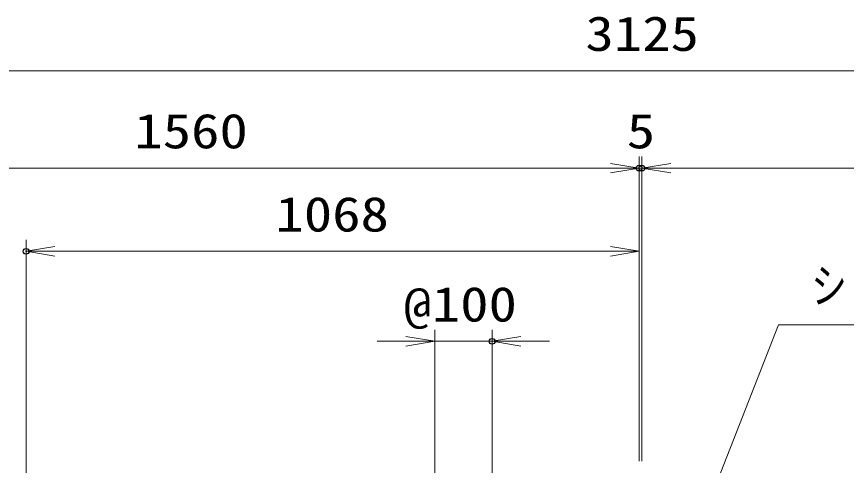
# Model space of a CAD drawing. Units: millimetres at full size. Extents: x -5940 to 5940, y -4200 to 4200.
# Drawn here: x -2781 to -1335, y -216 to 567 of the extents above; entities that cross this region are included whole.
import ezdxf
from ezdxf.enums import TextEntityAlignment as Align

# ---------------------------------------------------------------- set-up
doc = ezdxf.new("R2010")
doc.units = ezdxf.units.MM
doc.header["$LTSCALE"] = 20
doc.header["$PDMODE"] = 32
doc.header["$PDSIZE"] = 10
doc.layers.add('0-6_寸法線', color=4, linetype='Continuous', lineweight=18)
doc.layers.add('0-7_0', color=7, linetype='Continuous', lineweight=18)
doc.layers.add('0-8_Defpoints', color=7, linetype='Continuous')
doc.styles.add('ＭＳ ゴシック', font='')
doc.styles.get('ＭＳ ゴシック').set_extended_font_data('MS Gothic')

# ---------------------------------------------------------------- blocks, each defined once
blk = doc.blocks.new('_Open')
at = {"layer": '0-7_0'}
blk.add_line((-20, 3.333), (0, 0), dxfattribs=at)
blk.add_lwpolyline([(-20, -3.333), (0, 0), (-20, 0)], dxfattribs=at)
blk = doc.blocks.new('S24')
at = {"layer": '0-6_寸法線'}
for points in [[(-2816586.7, 58507488.8), (-2824739.5, 58507488.8), (-2828118.6, 58498866.8), (-2828483.5, 58497935.8)], [(-2828273.8, 58498927.6), (-2828483.5, 58497935.8), (-2827963.4, 58498806)]]:
    blk.add_lwpolyline(points, dxfattribs=at)
at = {"layer": '0-6_寸法線', "color": 254, "style": 'ＭＳ ゴシック', "width": 0.75}
blk.add_text('シリンダ-錠', height=1212, dxfattribs=at).set_placement((-2823604.3, 58507885.7), align=Align.BOTTOM_LEFT)

msp = doc.modelspace()

# ---------------------------------------------------------------- linework, layer by layer
at = {"layer": '0-6_寸法線'}
for p, q in [((-3256.54, 472.78), (-131.54, 472.78)), ((-1696.54, -208.48), (-1696.54, 322.78)), ((-1696.54, -208.48), (-1696.54, 322.78)), ((-1691.54, -208.48), (-1691.54, 322.78)), ((-1691.54, -208.48), (-1691.54, 322.78)), ((-1696.54, 302.78), (-3256.54, 302.78)), ((-1746.54, 302.78), (-1796.54, 302.78)), ((-1691.54, 302.78), (-1696.54, 302.78)), ((-131.54, 302.78), (-1691.54, 302.78)), ((-1641.54, 302.78), (-1591.54, 302.78)), ((-2764.79, -288.48), (-2764.79, 177.6)), ((-1696.54, -208.48), (-1696.54, 177.6)), ((-1696.54, 157.6), (-2764.79, 157.6)), ((-2052.79, -241.48), (-2052.79, 20.56)), ((-1952.79, -241.48), (-1952.79, 20.56)), ((-2102.79, 0.56), (-2152.79, 0.56)), ((-2052.79, 0.56), (-1952.79, 0.56)), ((-1902.79, 0.56), (-1852.79, 0.56))]:
    msp.add_line(p, q, dxfattribs=at)
at = {"layer": '0-8_Defpoints'}
for p in [(-1696.54, 302.78), (-1691.54, 302.78), (-2764.79, 157.6), (-1952.79, 0.56)]:
    msp.add_point(p, dxfattribs=at)

# ---------------------------------------------------------------- block references
at = {"layer": '0-6_寸法線'}
for name, p, xscale, yscale in [('_Open', (-1696.54, 302.78), 2.5, 2.5), ('_Open', (-1696.54, 302.78), 2.5, 2.5), ('_Open', (-1696.54, 157.6), 2.5, 2.5), ('S24', (139783.64, -2925345.27), 0.05, 0.05), ('_Open', (-2052.79, 0.56), 2.5, 2.5)]:
    msp.add_blockref(name, p, dxfattribs=dict(at, xscale=xscale, yscale=yscale))
at = {"layer": '0-6_寸法線', "xscale": 2.5, "yscale": 2.5, "rotation": 180}
for p in [(-1691.54, 302.78), (-1691.54, 302.78), (-2764.79, 157.6), (-1952.79, 0.56)]:
    msp.add_blockref('_Open', p, dxfattribs=at)

# ---------------------------------------------------------------- texts
at = {"layer": '0-6_寸法線', "color": 254, "style": 'ＭＳ ゴシック', "width": 1.2}
for s, p in [('3125', (-1790.04, 489.12)), ('1560', (-2576.14, 319.12)), ('5', (-1718.04, 319.12)), ('1068', (-2330.26, 173.94)), ('@100', (-2107.19, 16.9))]:
    msp.add_text(s, height=60.56, dxfattribs=at).set_placement(p, align=Align.BOTTOM_LEFT)

doc.saveas('drawing.dxf')
